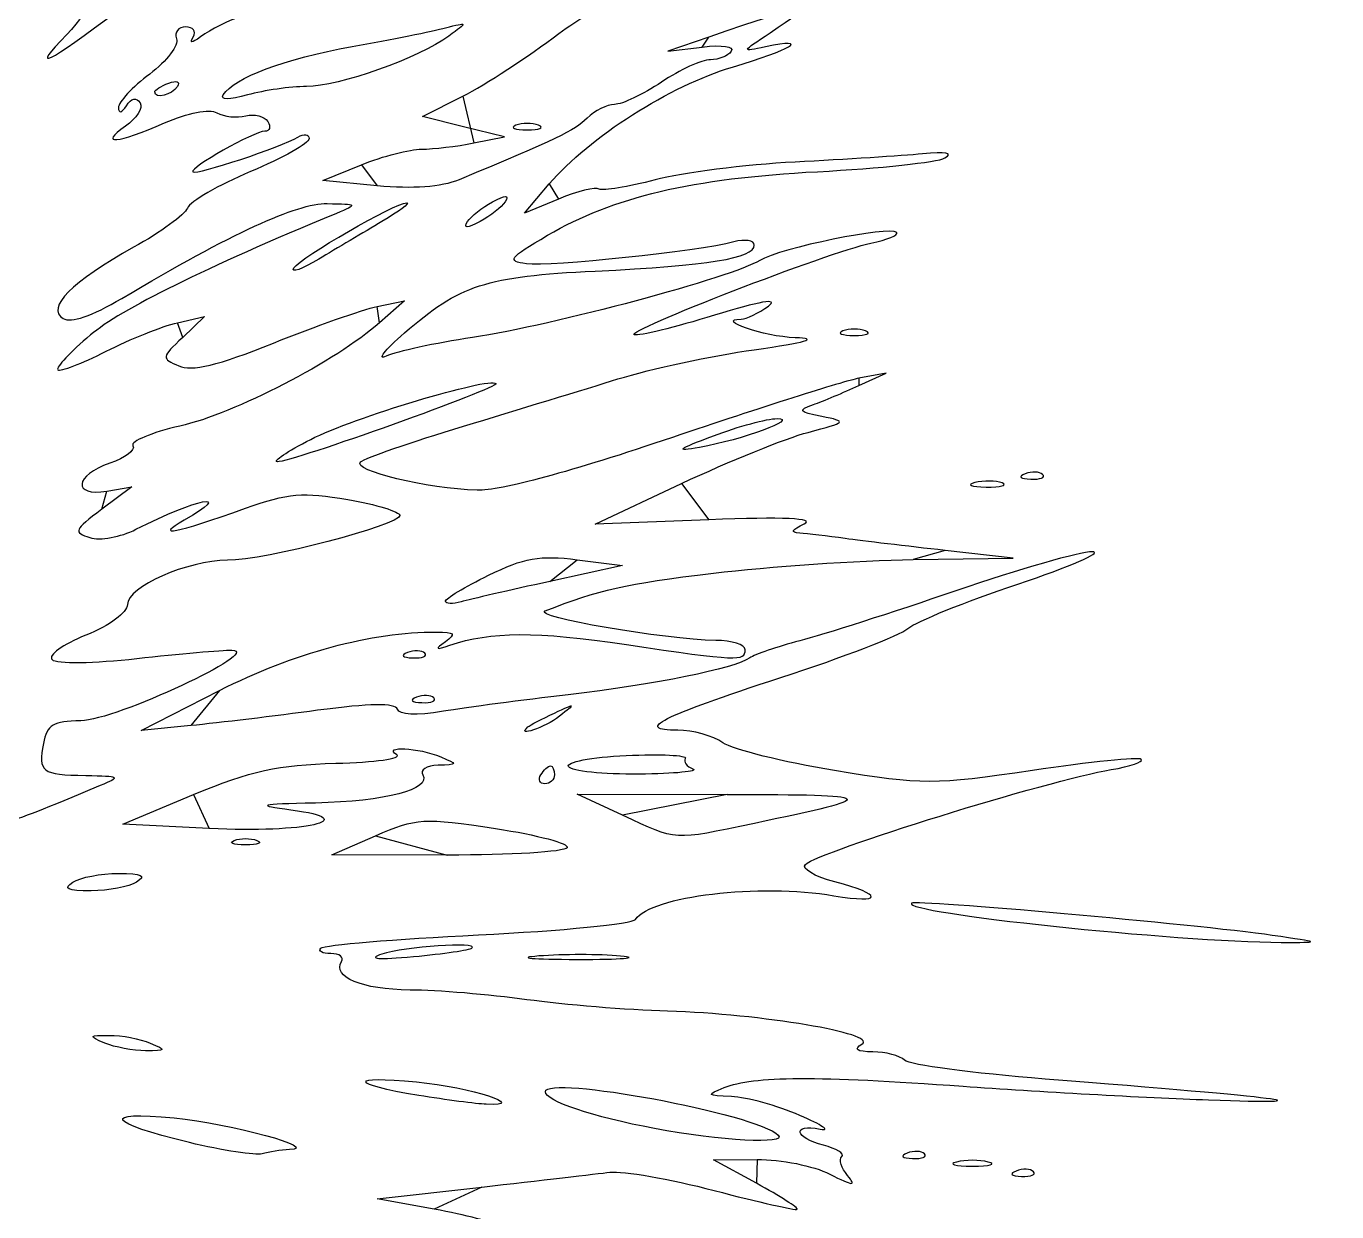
# Model space of a CAD drawing. Extents: x 759 to 1343, y 121 to 552.
# Drawn here: x 1157.6 to 1245.4, y 336.2 to 415.6 of the extents above; entities that cross this region are included whole.
import ezdxf

# ---------------------------------------------------------------- set-up
doc = ezdxf.new("R2010")
doc.units = 0
doc.layers.add('Ebene_1', color=7, linetype='CONTINUOUS')

msp = doc.modelspace()

# ---------------------------------------------------------------- linework, layer by layer
at = {"layer": 'Ebene_1', "color": 7}
for points in [[(1203.34536, 414.912972), (1200.60712, 413.969772), (1202.90256, 414.245844)], [(1166.2308, 411.235996), (1166.2308, 411.235996)], [(1170.82136, 411.043188), (1170.82136, 411.043444)], [(1187.60056, 407.820948), (1189.65424, 408.233108), (1186.91608, 408.9121), (1184.17784, 409.5911), (1186.87816, 410.964132)], [(1191.9396, 409.002516), (1191.9396, 409.002516)], [(1181.13536, 404.955372), (1177.4844, 405.313436), (1180.0828, 406.361108)], [(1193.27584, 404.065436), (1190.98744, 403.124724), (1192.654, 405.073372)], [(1187.18424, 402.556372), (1187.18424, 402.556372)], [(1175.55472, 399.454492), (1175.55472, 399.454492)], [(1181.13536, 396.866308), (1182.96088, 397.2529), (1181.27896, 395.767004)], [(1167.74856, 395.778724), (1169.574, 396.18954), (1168.10712, 394.801508)], [(1213.84528, 395.233084), (1213.84528, 395.233084)], [(1213.38544, 391.5751), (1215.21088, 392.415276), (1213.38544, 392.063412)], [(1176.68536, 387.970276), (1176.68536, 387.970276)], [(1203.65304, 388.210964), (1203.65304, 388.210964)], [(1225.69824, 385.619508), (1225.69824, 385.619564)], [(1163.03272, 384.51178), (1164.70608, 384.79686), (1162.68472, 383.285436)], [(1203.34536, 382.588236), (1195.7392, 382.298668), (1201.51984, 385.013724)], [(1222.98424, 385.051948), (1222.98424, 385.051884)], [(1217.0364, 379.921676), (1223.72984, 380.02526), (1219.16608, 380.531292)], [(1194.52568, 379.90982), (1197.56816, 379.526732), (1192.70016, 378.459492)], [(1185.70256, 377.125372), (1185.70256, 377.12538)], [(1184.32072, 373.646156), (1184.32072, 373.64614)], [(1168.66128, 368.80138), (1165.31456, 368.471732), (1170.58072, 371.155172)], [(1184.92928, 370.652732), (1184.92928, 370.652788)], [(1191.22968, 368.713316), (1191.22968, 368.713316)], [(1193.94816, 366.051068), (1193.94816, 366.051068)], [(1192.09168, 365.501716), (1192.09168, 365.501716)], [(1169.88176, 361.909692), (1164.10104, 362.209028), (1168.83872, 364.180972)], [(1197.56816, 362.794612), (1194.52568, 364.204724), (1204.56576, 364.193444)], [(1197.56816, 362.794628), (1197.56816, 362.794612)], [(1169.88176, 361.909692), (1169.88176, 361.909692)], [(1171.55512, 361.108836), (1171.55512, 361.108836)], [(1185.81872, 360.133204), (1178.0964, 360.152724), (1181.02152, 361.421692), (1181.02152, 361.421692)], [(1160.7544, 358.317668), (1160.7544, 358.317668)], [(1241.07528, 354.750836), (1241.07528, 354.750836)], [(1187.47728, 353.902588), (1187.47728, 353.902588)], [(1197.4344, 353.36698), (1197.4344, 353.367092)], [(1162.88408, 347.541588), (1162.88408, 347.541588)], [(1183.91656, 344.030572), (1183.91656, 344.030572)], [(1199.69784, 341.815364), (1199.69784, 341.815364)], [(1168.5512, 340.8749), (1168.5512, 340.8749)], [(1206.53968, 338.147324), (1203.64992, 339.729796), (1206.57048, 339.744356)], [(1217.78784, 340.12058), (1217.78784, 340.120564)], [(1222.05992, 339.572876), (1222.05992, 339.572876)], [(1225.08968, 338.923172), (1225.08968, 338.923228)], [(1184.9588, 336.413684), (1181.13568, 337.09906), (1188.13336, 337.895108)]]:
    msp.add_lwpolyline(points, close=True, dxfattribs=at)
for points in [[(1193.30416, 415.146636), (1195.80824, 417.034972), (1199.45856, 418.89062), (1204.43736, 420.806308)], [(1161.57072, 417.178524), (1161.79848, 416.954412), (1161.24528, 416.0115), (1160.34128, 415.08318)], [(1173.22784, 416.393396), (1173.63904, 417.047956), (1170.7556, 415.968476), (1169.30512, 414.92482)], [(1207.45264, 415.202484), (1210.5948, 417.274292), (1210.09912, 417.239348), (1203.34536, 414.912972)], [(1160.34128, 415.08318), (1157.84768, 412.522436), (1158.9396, 413.042108), (1163.88256, 416.768604)], [(1168.30408, 415.59066), (1167.8012, 415.59066), (1167.52944, 415.238108), (1167.6984, 414.804908)], [(1168.82192, 414.9421), (1169.0388, 415.298812), (1168.80592, 415.59066), (1168.30408, 415.59066)], [(1179.45952, 414.276052), (1182.05648, 414.746828), (1184.86584, 415.310804), (1185.70256, 415.529332)], [(1185.70256, 415.529332), (1187.21128, 415.923388), (1187.2132, 415.918908), (1185.93832, 414.984076)], [(1207.1484, 414.257092), (1205.49096, 413.901948), (1205.49384, 413.910916), (1207.45264, 415.202484)], [(1167.6984, 414.804908), (1167.86696, 414.372756), (1167.05728, 413.308076), (1165.89912, 412.438956)], [(1169.30512, 414.92482), (1168.68288, 414.477108), (1168.54232, 414.482124), (1168.82192, 414.9421)], [(1185.93832, 414.984076), (1183.91928, 413.503524), (1178.55128, 411.599388), (1176.39648, 411.599388)], [(1186.87816, 410.964132), (1188.36336, 411.719292), (1191.25504, 413.601428), (1193.30416, 415.146636)], [(1202.90256, 414.245844), (1204.25112, 414.408028), (1205.05216, 414.289524), (1204.84424, 413.958708)], [(1204.92824, 412.9015), (1208.84416, 414.057364), (1210.26504, 414.924908), (1207.1484, 414.257092)], [(1170.82136, 411.043444), (1171.54736, 412.199268), (1174.8772, 413.445364), (1179.45952, 414.276052)], [(1204.84424, 413.958708), (1204.64968, 413.648932), (1204.02256, 413.395492), (1203.45064, 413.395492)], [(1192.654, 405.073372), (1195.35008, 408.225756), (1200.74584, 411.667012), (1204.92824, 412.9015)], [(1203.45064, 413.395492), (1202.8788, 413.395492), (1201.40344, 412.721988), (1200.17216, 411.89882)], [(1165.89912, 412.438956), (1164.74096, 411.569828), (1163.79752, 410.553956), (1163.80264, 410.181452)], [(1166.2308, 411.235996), (1166.2308, 411.365404), (1166.65576, 411.631716), (1167.17512, 411.827812)], [(1167.17512, 411.827812), (1167.71664, 412.032252), (1167.96088, 411.931892), (1167.74776, 411.592532)], [(1200.17216, 411.89882), (1198.94088, 411.075644), (1197.52776, 410.40214), (1197.03192, 410.40214)], [(1164.33512, 410.31642), (1164.67264, 410.840572), (1164.99672, 410.908196), (1165.24872, 410.507052)], [(1167.74776, 411.592532), (1167.3904, 411.023668), (1166.2308, 410.751132), (1166.2308, 411.235996)], [(1172.45208, 411.039188), (1171.21016, 410.688772), (1170.59952, 410.690372), (1170.82136, 411.043188)], [(1176.39648, 411.599388), (1175.31896, 411.599388), (1173.544, 411.3473), (1172.45208, 411.039188)], [(1163.80264, 410.181452), (1163.81064, 409.778612), (1164.02392, 409.833308), (1164.33512, 410.31642)], [(1165.24872, 410.507052), (1165.46344, 410.165164), (1165.026, 409.462892), (1164.27664, 408.94646)], [(1166.89616, 409.164764), (1168.466, 409.856244), (1169.87448, 410.128708), (1170.39576, 409.841716)], [(1197.03192, 410.40214), (1196.53608, 410.40214), (1195.70752, 409.986132), (1195.19072, 409.477692)], [(1164.27664, 408.94646), (1162.40672, 407.657844), (1163.72448, 407.76766), (1166.89616, 409.164764)], [(1170.39576, 409.841716), (1170.87552, 409.577548), (1171.74592, 409.48434), (1172.33, 409.634612)], [(1172.33, 409.634612), (1172.914, 409.784876), (1173.57584, 409.615012), (1173.80072, 409.256988)], [(1173.80072, 409.256988), (1174.0256, 408.899036), (1173.9352, 408.606164), (1173.59992, 408.606164)], [(1195.19072, 409.477692), (1194.3488, 408.6493), (1193.10256, 408.050484), (1186.61176, 405.355308)], [(1191.9396, 409.002516), (1191.52128, 409.168596), (1190.83672, 409.168596), (1190.41832, 409.002516)], [(1173.59992, 408.606164), (1172.87296, 408.606164), (1168.52816, 406.142892), (1168.79392, 405.88142)], [(1168.79392, 405.88142), (1169.02216, 405.656884), (1174.76728, 407.560188), (1175.81104, 408.206124)], [(1175.81104, 408.206124), (1176.22944, 408.465012), (1176.57168, 408.421836), (1176.57168, 408.110188)], [(1190.41832, 409.002516), (1190, 408.836444), (1190.34232, 408.700556), (1191.17896, 408.700556)], [(1191.17896, 408.700556), (1192.01568, 408.700556), (1192.35792, 408.836444), (1191.9396, 409.002516)], [(1176.57168, 408.110188), (1176.57168, 407.798532), (1174.808, 406.806076), (1172.6524, 405.904724)], [(1180.0828, 406.361108), (1181.51192, 406.937332), (1183.326, 407.408788), (1184.11408, 407.408788)], [(1184.11408, 407.408788), (1184.90216, 407.408788), (1186.47112, 407.59426), (1187.60056, 407.820948)], [(1209.126, 406.542244), (1205.77928, 406.37186), (1201.55712, 405.835956), (1199.74328, 405.351348)], [(1217.64488, 407.091236), (1216.30624, 406.959676), (1212.47272, 406.712628), (1209.126, 406.542244)], [(1210.62856, 405.899172), (1214.80168, 406.119044), (1218.6352, 406.531028), (1219.14744, 406.814684)], [(1219.14744, 406.814684), (1219.7472, 407.146772), (1219.21224, 407.24526), (1217.64488, 407.091236)], [(1172.6524, 405.904724), (1170.4968, 405.003372), (1168.59216, 403.904476), (1168.41992, 403.46274)], [(1192.5492, 401.6387), (1196.93928, 404.214372), (1202.20552, 405.455388), (1210.62856, 405.899172)], [(1186.61176, 405.355308), (1185.43072, 404.864876), (1183.49752, 404.7237), (1181.13536, 404.955372)], [(1196.00488, 404.738196), (1195.76248, 404.885572), (1194.53448, 404.582828), (1193.27584, 404.065436)], [(1199.74328, 405.351348), (1197.92952, 404.86674), (1196.24728, 404.59082), (1196.00488, 404.738196)], [(1164.02864, 397.40946), (1171.4444, 401.810444), (1175.72152, 403.784572), (1177.78864, 403.760524)], [(1175.55472, 399.454492), (1175.9976, 400.159524), (1182.33528, 403.818132), (1183.1072, 403.81442)], [(1183.1072, 403.81442), (1183.36328, 403.81362), (1182.61448, 403.246028), (1181.44312, 402.554052)], [(1187.18424, 402.556372), (1187.41056, 402.916724), (1188.1612, 403.509284), (1188.85232, 403.873172)], [(1189.69728, 403.879572), (1189.47088, 403.51922), (1188.72024, 402.92666), (1188.0292, 402.562772)], [(1188.85232, 403.873172), (1189.75264, 404.34722), (1189.99216, 404.349044), (1189.69728, 403.879572)], [(1178.39712, 403.105764), (1169.59704, 399.461308), (1163.9576, 396.672804), (1161.92448, 394.960612)], [(1168.41992, 403.46274), (1168.2476, 403.021004), (1166.62688, 401.837956), (1164.81832, 400.833732)], [(1177.78864, 403.760524), (1179.8432, 403.736604), (1179.86472, 403.713564), (1178.39712, 403.105764)], [(1181.44312, 402.554052), (1180.27176, 401.862076), (1178.37496, 400.734028), (1177.22808, 400.047268)], [(1188.0292, 402.562772), (1187.12888, 402.088724), (1186.88936, 402.0869), (1187.18424, 402.556372)], [(1215.92608, 401.815996), (1215.45064, 402.283764), (1208.12928, 400.794252), (1206.75808, 399.95078)], [(1191.12472, 399.728436), (1189.7992, 399.919332), (1189.9396, 400.10762), (1192.5492, 401.6387)], [(1205.01864, 401.19462), (1202.65632, 400.561196), (1192.664, 399.50674), (1191.12472, 399.728436)], [(1206.38776, 400.96806), (1206.38776, 401.294572), (1205.77168, 401.396532), (1205.01864, 401.19462)], [(1214.1896, 401.109844), (1215.3012, 401.344244), (1216.08264, 401.662004), (1215.92608, 401.815996)], [(1164.81832, 400.833732), (1160.67984, 398.53582), (1158.9328, 396.769596), (1160.0976, 396.061292)], [(1195.7392, 399.243028), (1203.32464, 399.609852), (1206.38776, 400.106068), (1206.38776, 400.96806)], [(1198.35088, 394.977964), (1197.66376, 395.2033), (1211.4024, 400.522156), (1214.1896, 401.109844)], [(1177.22808, 400.047268), (1176.08112, 399.360516), (1175.32808, 399.093764), (1175.55472, 399.454492)], [(1206.75808, 399.95078), (1204.928, 398.825084), (1192.91648, 395.604892), (1187.52456, 394.794444)], [(1182.96088, 395.096084), (1186.67064, 398.324908), (1188.40712, 398.88846), (1195.7392, 399.243028)], [(1160.0976, 396.061292), (1160.6244, 395.740972), (1162.02864, 396.222564), (1164.02864, 397.40946)], [(1174.17832, 394.418356), (1177.00072, 395.5521), (1180.13136, 396.653676), (1181.13536, 396.866308)], [(1207.33632, 396.902532), (1208.08128, 397.450252), (1206.7428, 397.221516), (1203.71248, 396.283236)], [(1205.51088, 396.024868), (1205.86528, 396.029668), (1206.68672, 396.42486), (1207.33632, 396.902532)], [(1203.71248, 396.283236), (1201.06968, 395.464948), (1198.65696, 394.877572), (1198.35088, 394.977964)], [(1209.126, 394.778348), (1207.0436, 394.843948), (1203.69368, 395.999012), (1205.51088, 396.024868)], [(1162.97, 393.866932), (1164.59416, 394.692468), (1166.74456, 395.552772), (1167.74856, 395.778724)], [(1181.27896, 395.767004), (1178.4004, 393.223772), (1171.55816, 389.685572), (1167.92168, 388.859796)], [(1181.74384, 393.543076), (1181.07456, 393.2321), (1181.62216, 393.930956), (1182.96088, 395.096084)], [(1212.32408, 395.233084), (1211.90576, 395.067012), (1212.24808, 394.931124), (1213.08464, 394.931124)], [(1213.84528, 395.233084), (1213.42696, 395.399164), (1212.7424, 395.399164), (1212.32408, 395.233084)], [(1213.08464, 394.931124), (1213.92136, 394.931124), (1214.2636, 395.067012), (1213.84528, 395.233084)], [(1161.92448, 394.960612), (1160.57768, 393.826404), (1159.59752, 392.778612), (1159.74632, 392.632188)], [(1168.10712, 394.801508), (1166.6808, 393.451844), (1166.67352, 393.398876), (1167.84344, 392.885236)], [(1167.84344, 392.885236), (1168.7176, 392.501492), (1170.4504, 392.920836), (1174.17832, 394.418356)], [(1187.52456, 394.794444), (1185.01448, 394.417172), (1182.4132, 393.854052), (1181.74384, 393.543076)], [(1206.38776, 393.973964), (1209.898, 394.467844), (1210.77784, 394.726308), (1209.126, 394.778348)], [(1159.74632, 392.632188), (1159.89512, 392.485764), (1161.34576, 393.041404), (1162.97, 393.866932)], [(1197.2604, 392.01678), (1199.43576, 392.692996), (1203.54312, 393.573732), (1206.38776, 393.973964)], [(1189.0828, 391.710444), (1189.36128, 391.436468), (1175.33832, 386.419844), (1174.44544, 386.474028)], [(1176.68536, 387.970276), (1179.49384, 389.409124), (1188.62264, 392.163188), (1189.0828, 391.710444)], [(1186.91608, 388.8533), (1190.43008, 389.917004), (1195.08504, 391.340564), (1197.2604, 392.01678)], [(1213.38544, 392.063412), (1212.38144, 391.869876), (1206.76808, 390.087724), (1200.91136, 388.10306)], [(1210.34296, 390.297076), (1211.01232, 390.537892), (1212.38144, 391.113004), (1213.38544, 391.5751)], [(1210.90256, 389.504276), (1209.334, 389.817668), (1209.26848, 389.9105), (1210.34296, 390.297076)], [(1167.92168, 388.859796), (1166.00888, 388.425436), (1164.59192, 387.834468), (1164.7728, 387.54654)], [(1180.02128, 386.459292), (1180.29936, 386.7123), (1183.402, 387.789604), (1186.91608, 388.8533)], [(1207.91248, 389.359972), (1209.4512, 389.365572), (1205.6068, 387.94058), (1202.71848, 387.435084)], [(1203.65304, 388.210964), (1205.3264, 388.840604), (1207.24312, 389.35766), (1207.91248, 389.359972)], [(1209.98984, 388.439052), (1212.6092, 389.13086), (1212.63296, 389.158548), (1210.90256, 389.504276)], [(1174.44544, 386.474028), (1174.1108, 386.494348), (1175.11872, 387.167652), (1176.68536, 387.970276)], [(1200.91136, 388.10306), (1194.15776, 385.814484), (1189.37248, 384.519972), (1187.8288, 384.564004)], [(1202.71848, 387.435084), (1201.03112, 387.139764), (1201.21752, 387.294548), (1203.65304, 388.210964)], [(1201.51984, 385.013724), (1204.6992, 386.507004), (1208.51072, 388.048404), (1209.98984, 388.439052)], [(1164.7728, 387.54654), (1164.9536, 387.258612), (1164.2596, 386.734244), (1163.23048, 386.381284)], [(1163.23048, 386.381284), (1160.84992, 385.564804), (1160.6964, 384.113748), (1163.03272, 384.51178)], [(1187.8288, 384.564004), (1184.4968, 384.659044), (1179.402, 385.89582), (1180.02128, 386.459292)], [(1224.53192, 385.666764), (1224.04648, 385.47566), (1224.19072, 385.333796), (1224.8996, 385.305068)], [(1225.69824, 385.619564), (1225.496, 385.818492), (1224.9712, 385.839756), (1224.53192, 385.666764)], [(1224.8996, 385.305068), (1225.54104, 385.279068), (1225.9004, 385.420572), (1225.69824, 385.619508)], [(1164.97576, 381.947732), (1169.10152, 384.046804), (1171.68496, 384.527596), (1168.20488, 382.548684)], [(1172.31224, 383.353028), (1175.16696, 384.370724), (1176.17328, 384.457676), (1179.15776, 383.94454)], [(1221.1588, 385.074124), (1220.56672, 384.92234), (1220.90376, 384.788164), (1221.90784, 384.775964)], [(1222.98424, 385.051884), (1222.57232, 385.215868), (1221.7508, 385.225852), (1221.1588, 385.074124)], [(1221.90784, 384.775964), (1222.91184, 384.763724), (1223.39624, 384.887948), (1222.98424, 385.051948)], [(1179.15776, 383.94454), (1181.08216, 383.613684), (1182.65664, 383.129868), (1182.65664, 382.869396)], [(1162.68472, 383.285436), (1160.8212, 381.892084), (1160.75944, 381.743996), (1161.89368, 381.389812)], [(1168.20488, 382.548684), (1166.16232, 381.387148), (1167.57232, 381.663292), (1172.31224, 383.353028)], [(1182.65664, 382.869396), (1182.65664, 382.218316), (1173.61336, 379.869956), (1171.10616, 379.869956)], [(1209.73448, 382.31394), (1210.5344, 382.684532), (1208.34456, 382.778548), (1203.34536, 382.588236)], [(1161.89368, 381.389812), (1162.57616, 381.176676), (1163.94856, 381.425172), (1164.97576, 381.947732)], [(1209.43024, 381.685404), (1208.79224, 381.730604), (1208.88384, 381.919812), (1209.73448, 382.31394)], [(1212.47272, 381.32902), (1211.30136, 381.489452), (1209.93224, 381.64982), (1209.43024, 381.685404)], [(1219.16608, 380.531292), (1216.65608, 380.809604), (1213.64408, 381.168588), (1212.47272, 381.32902)], [(1188.59288, 378.87394), (1190.96104, 380.036572), (1192.03288, 380.2237), (1194.52568, 379.90982)], [(1229.01344, 380.441652), (1228.238, 380.456532), (1224.13072, 379.279292), (1219.886, 377.825716)], [(1224.03408, 378.276716), (1227.54808, 379.452612), (1229.7888, 380.426836), (1229.01344, 380.441652)], [(1171.10616, 379.869956), (1168.432, 379.869956), (1164.40248, 378.09214), (1164.3996, 376.911052)], [(1203.6496, 379.01174), (1207.33096, 379.455228), (1213.35504, 379.864708), (1217.0364, 379.921676)], [(1185.70256, 377.12538), (1185.70256, 377.306652), (1187.0032, 378.093508), (1188.59288, 378.87394)], [(1192.70016, 378.459492), (1190.0228, 377.872508), (1187.35304, 377.258044), (1186.76744, 377.094012)], [(1192.39248, 376.47794), (1195.98744, 377.908068), (1197.71384, 378.29666), (1203.6496, 379.01174)], [(1219.886, 377.825716), (1215.64136, 376.372132), (1210.93624, 374.864084), (1209.43024, 374.474484)], [(1216.67976, 375.306332), (1217.21056, 375.76414), (1220.52, 377.100812), (1224.03408, 378.276716)], [(1164.3996, 376.911052), (1164.3996, 376.368156), (1163.23616, 375.50874), (1161.61792, 374.85394)], [(1186.76744, 377.094012), (1186.18176, 376.929988), (1185.70256, 376.9441), (1185.70256, 377.125372)], [(1203.80168, 374.507244), (1200.38816, 374.551004), (1191.43576, 376.097356), (1192.39248, 376.47794)], [(1161.61792, 374.85394), (1160.08536, 374.233812), (1159.07128, 373.5003), (1159.35728, 373.218868)], [(1170.58072, 371.155172), (1175.49752, 373.66058), (1180.76288, 375.08006), (1185.09056, 375.066844)], [(1185.09056, 375.066844), (1186.33768, 375.063644), (1186.44736, 374.945812), (1185.69904, 374.41622)], [(1186.00328, 374.185044), (1188.73416, 375.115844), (1191.79688, 375.12738), (1197.82392, 374.229604)], [(1208.16088, 372.017412), (1212.31544, 373.368508), (1216.14896, 374.848524), (1216.67976, 375.306332)], [(1185.69904, 374.41622), (1184.96408, 373.896044), (1185.02328, 373.85102), (1186.00328, 374.185044)], [(1197.82392, 374.229604), (1205.28744, 373.117812), (1205.77928, 373.096396), (1205.77928, 373.883212)], [(1205.77928, 373.883212), (1205.77928, 374.212476), (1204.88936, 374.4933), (1203.80168, 374.507244)], [(1209.43024, 374.474484), (1207.92424, 374.084892), (1206.41824, 373.573748), (1206.08352, 373.338612)], [(1159.35728, 373.218868), (1159.64336, 372.937428), (1162.18784, 372.969924), (1165.02928, 373.291348)], [(1171.39952, 373.849116), (1173.58304, 373.804076), (1163.62552, 369.155004), (1161.27816, 369.123548)], [(1165.02928, 373.291348), (1167.8636, 373.611916), (1170.73016, 373.862916), (1171.39952, 373.849116)], [(1183.15448, 373.69342), (1182.66904, 373.502308), (1182.81328, 373.360444), (1183.52208, 373.331724)], [(1184.32072, 373.64614), (1184.11856, 373.845076), (1183.59376, 373.86634), (1183.15448, 373.69342)], [(1183.52208, 373.331724), (1184.1636, 373.305724), (1184.52296, 373.447228), (1184.32072, 373.646156)], [(1206.08352, 373.338612), (1205.06544, 372.623292), (1199.69248, 371.530292), (1193.91368, 370.862948)], [(1201.26272, 368.495172), (1198.3264, 368.495172), (1200.07392, 369.387468), (1208.16088, 372.017412)], [(1183.76296, 370.699988), (1183.2776, 370.508884), (1183.42176, 370.36702), (1184.13064, 370.3383)], [(1184.92928, 370.652788), (1184.72704, 370.851716), (1184.20224, 370.87298), (1183.76296, 370.699988)], [(1184.13064, 370.3383), (1184.77208, 370.3123), (1185.13144, 370.453796), (1184.92928, 370.652732)], [(1193.91368, 370.862948), (1190.90168, 370.515108), (1187.14456, 370.01866), (1185.56456, 369.759724)], [(1177.14184, 369.824156), (1174.31824, 369.442932), (1170.502, 368.982692), (1168.66128, 368.80138)], [(1182.48384, 369.903116), (1182.34296, 370.318932), (1180.6176, 370.293436), (1177.14184, 369.824156)], [(1185.56456, 369.759724), (1183.72072, 369.457548), (1182.61736, 369.5089), (1182.48384, 369.903116)], [(1191.22968, 368.713316), (1191.36912, 368.833356), (1192.16776, 369.252316), (1193.00448, 369.644348)], [(1193.00448, 369.644348), (1194.4388, 370.316444), (1194.45824, 370.30398), (1193.34448, 369.426108)], [(1161.27816, 369.123548), (1159.4196, 369.098668), (1159.02136, 368.857636), (1158.7792, 367.611308)], [(1193.34448, 369.426108), (1192.3752, 368.662052), (1190.39464, 367.994516), (1191.22968, 368.713316)], [(1204.29176, 367.656348), (1203.62232, 368.117708), (1202.25928, 368.495172), (1201.26272, 368.495172)], [(1158.7792, 367.611308), (1158.40584, 365.689708), (1158.64296, 365.509804), (1161.61296, 365.461372)], [(1182.43968, 366.839564), (1181.47192, 367.454372), (1183.88256, 367.339892), (1185.39832, 366.69906)], [(1197.81136, 366.799412), (1200.12592, 366.908852), (1201.90624, 366.819332), (1201.76768, 366.600524)], [(1211.76632, 365.788132), (1208.32472, 366.354308), (1204.9612, 367.195004), (1204.29176, 367.656348)], [(1168.83872, 364.180972), (1172.66384, 365.773108), (1174.49664, 366.176684), (1178.35424, 366.276324)], [(1178.35424, 366.276324), (1180.98208, 366.344164), (1182.82048, 366.597652), (1182.43968, 366.839564)], [(1185.21024, 366.142468), (1184.43456, 366.119268), (1183.974, 365.831724), (1184.182, 365.500596)], [(1185.39832, 366.69906), (1186.548, 366.212996), (1186.5376, 366.18222), (1185.21024, 366.142468)], [(1192.09168, 365.501716), (1192.29856, 365.830988), (1192.58856, 366.100388), (1192.73608, 366.100388)], [(1192.73608, 366.100388), (1192.88368, 366.100388), (1193.00448, 365.830988), (1193.00448, 365.501716)], [(1193.94816, 366.051068), (1193.7556, 366.357676), (1195.46264, 366.688356), (1197.81136, 366.799412)], [(1198.66888, 365.548988), (1196.26232, 365.522988), (1194.138, 365.748932), (1193.94816, 366.051068)], [(1201.76768, 366.600524), (1201.62912, 366.3817), (1201.85976, 366.066212), (1202.28016, 365.899452)], [(1232.30776, 366.541188), (1232.14176, 366.704556), (1228.85984, 366.370324), (1225.01472, 365.798452)], [(1230.29944, 365.853268), (1231.57008, 366.06826), (1232.47384, 366.377828), (1232.30776, 366.541188)], [(1161.61296, 365.461372), (1163.93176, 365.423532), (1163.99608, 365.378172), (1162.5764, 364.781324)], [(1184.182, 365.500596), (1184.79296, 364.528068), (1181.68072, 363.71222), (1176.99192, 363.615796)], [(1192.36, 364.903052), (1192.0056, 364.903052), (1191.88488, 365.172452), (1192.09168, 365.501716)], [(1193.00448, 365.501716), (1193.00448, 365.172452), (1192.71448, 364.903052), (1192.36, 364.903052)], [(1202.28016, 365.899452), (1202.70056, 365.732684), (1201.07552, 365.57498), (1198.66888, 365.548988)], [(1209.8092, 359.501268), (1210.76368, 360.391308), (1226.0796, 365.139244), (1230.29944, 365.853268)], [(1225.01472, 365.798452), (1218.39312, 364.813644), (1217.69288, 364.8131), (1211.76632, 365.788132)], [(1162.5764, 364.781324), (1158.80856, 363.19734), (1157.3128, 362.614636), (1156.06616, 362.245148)], [(1176.99192, 363.615796), (1173.15552, 363.536916), (1172.95536, 363.481396), (1175.35816, 363.162788)], [(1204.56576, 364.193444), (1214.89256, 364.181844), (1215.00672, 364.060468), (1206.39128, 362.253084)], [(1175.35816, 363.162788), (1180.33088, 362.503412), (1176.28664, 361.578036), (1169.88176, 361.909692)], [(1181.02152, 361.421692), (1183.78704, 362.621388), (1184.22584, 362.647924), (1189.06152, 361.907812)], [(1206.39128, 362.253084), (1200.85872, 361.092436), (1201.29912, 361.065396), (1197.56816, 362.794628)], [(1189.06152, 361.907812), (1191.87472, 361.477252), (1194.03344, 360.897436), (1193.85872, 360.619332)], [(1172.31568, 360.806876), (1171.47904, 360.806876), (1171.1368, 360.942764), (1171.55512, 361.108836)], [(1171.55512, 361.108836), (1171.97344, 361.274916), (1172.658, 361.274916), (1173.07632, 361.108836)], [(1173.07632, 361.108836), (1173.49464, 360.942764), (1173.15232, 360.806876), (1172.31568, 360.806876)], [(1193.85872, 360.619332), (1193.68408, 360.34122), (1190.06608, 360.122468), (1185.81872, 360.133204)], [(1211.7868, 358.338228), (1210.40552, 358.704156), (1209.5156, 359.227524), (1209.8092, 359.501268)], [(1161.97136, 357.737332), (1160.37432, 357.737332), (1160.06992, 357.882492), (1160.7544, 358.317668)], [(1160.7544, 358.317668), (1161.2564, 358.636852), (1162.62552, 358.898004), (1163.7968, 358.898004)], [(1165.01384, 358.317668), (1164.51184, 357.998484), (1163.14272, 357.737332), (1161.97136, 357.737332)], [(1163.7968, 358.898004), (1165.39384, 358.898004), (1165.69824, 358.752844), (1165.01384, 358.317668)], [(1198.42944, 355.816644), (1199.47216, 357.389068), (1206.73416, 358.259724), (1211.7124, 357.40918)], [(1211.7124, 357.40918), (1215.02128, 356.84386), (1215.07152, 357.46806), (1211.7868, 358.338228)], [(1216.92088, 356.903492), (1216.26768, 356.260812), (1234.65584, 354.316524), (1241.68376, 354.28518)], [(1241.07528, 354.750836), (1235.88032, 355.492628), (1217.1808, 357.159148), (1216.92088, 356.903492)], [(1187.9088, 354.782036), (1193.50128, 355.058724), (1198.2356, 355.5243), (1198.42944, 355.816644)], [(1177.35912, 353.90366), (1177.56896, 354.110084), (1182.31632, 354.505348), (1187.9088, 354.782036)], [(1241.68376, 354.28518), (1244.40208, 354.27302), (1244.39768, 354.27646), (1241.07528, 354.750836)], [(1178.02776, 353.528348), (1177.45016, 353.528348), (1177.14936, 353.697244), (1177.35912, 353.90366)], [(1187.47728, 353.902588), (1187.9696, 354.33826), (1182.94368, 354.000684), (1181.44312, 353.497292)], [(1183.5728, 353.33258), (1185.58088, 353.522676), (1187.33784, 353.77918), (1187.47728, 353.902588)], [(1178.74432, 352.997516), (1178.92776, 353.289476), (1178.60528, 353.528348), (1178.02776, 353.528348)], [(1183.3388, 351.092428), (1180.1172, 351.115228), (1178.09, 351.955836), (1178.74432, 352.997516)], [(1181.44312, 353.497292), (1180.4576, 353.166684), (1181.20768, 353.108676), (1183.5728, 353.33258)], [(1191.95792, 353.370292), (1190.35816, 353.246572), (1191.5136, 353.143836), (1194.52568, 353.14202)], [(1197.4344, 353.367092), (1196.02208, 353.492652), (1193.55776, 353.494148), (1191.95792, 353.370292)], [(1194.52568, 353.14202), (1197.53768, 353.14042), (1198.84664, 353.241428), (1197.4344, 353.36698)], [(1191.14744, 350.443364), (1188.65304, 350.787604), (1185.13912, 351.079684), (1183.3388, 351.092428)], [(1200.57904, 349.673564), (1197.88608, 349.752684), (1193.64184, 350.099124), (1191.14744, 350.443364)], [(1213.5936, 347.470356), (1214.7028, 348.162044), (1206.8656, 349.488796), (1200.57904, 349.673564)], [(1162.88408, 347.541588), (1161.7748, 348.01058), (1161.80168, 348.056108), (1163.18832, 348.056108)], [(1163.18832, 348.056108), (1164.02504, 348.056108), (1165.2572, 347.824572), (1165.92656, 347.541588)], [(1165.62232, 347.027076), (1164.7856, 347.027076), (1163.55344, 347.258604), (1162.88408, 347.541588)], [(1165.92656, 347.541588), (1167.03584, 347.072596), (1167.00896, 347.027076), (1165.62232, 347.027076)], [(1214.32896, 346.95214), (1213.24024, 346.95854), (1213.02088, 347.113196), (1213.5936, 347.470356)], [(1216.45864, 346.385524), (1216.14072, 346.692124), (1215.18232, 346.947092), (1214.32896, 346.95214)], [(1225.85984, 345.131404), (1221.00712, 345.51458), (1216.77656, 346.078924), (1216.45864, 346.385524)], [(1183.91656, 344.030572), (1179.26016, 344.79046), (1179.16384, 345.389068), (1183.77088, 344.935812)], [(1192.39592, 344.277332), (1192.39592, 345.432084), (1206.54592, 342.799628), (1207.99328, 341.375596)], [(1204.37824, 344.555188), (1206.35544, 345.33862), (1210.52832, 345.362524), (1220.38344, 344.646868)], [(1236.81272, 343.736348), (1245.40072, 343.4317), (1242.16248, 343.844148), (1225.85984, 345.131404)], [(1183.77088, 344.935812), (1187.44552, 344.5743), (1191.37728, 343.31414), (1188.44072, 343.439084)], [(1199.69784, 341.815364), (1195.57856, 342.590612), (1192.39592, 343.663676), (1192.39592, 344.277332)], [(1204.86688, 343.954108), (1203.18704, 344.019788), (1203.148, 344.067764), (1204.37824, 344.555188)], [(1220.38344, 344.646868), (1225.23616, 344.294484), (1232.62936, 343.88474), (1236.81272, 343.736348)], [(1188.44072, 343.439084), (1187.77144, 343.467564), (1185.73552, 343.733732), (1183.91656, 344.030572)], [(1209.43056, 342.696908), (1207.92456, 343.3491), (1205.87088, 343.914844), (1204.86688, 343.954108)], [(1168.5512, 340.8749), (1163.03608, 342.202332), (1162.54152, 343.008012), (1167.53872, 342.524244)], [(1167.53872, 342.524244), (1171.37504, 342.15286), (1177.41688, 340.489532), (1175.25584, 340.399724)], [(1210.79968, 341.7763), (1211.55272, 341.630444), (1210.93656, 342.044708), (1209.43056, 342.696908)], [(1207.99328, 341.375596), (1208.6392, 340.740148), (1204.1452, 340.978388), (1199.69784, 341.815364)], [(1211.0236, 340.692692), (1209.08176, 341.172204), (1208.88008, 342.14814), (1210.79968, 341.7763)], [(1173.43032, 340.126556), (1172.98464, 339.999516), (1170.78896, 340.336268), (1168.5512, 340.8749)], [(1212.24584, 339.934532), (1212.44976, 340.135164), (1211.89976, 340.47634), (1211.0236, 340.692692)], [(1175.25584, 340.399724), (1174.69752, 340.376524), (1173.87608, 340.253596), (1173.43032, 340.126556)], [(1206.57048, 339.744356), (1208.17672, 339.752356), (1210.36736, 339.313188), (1211.4384, 338.768396)], [(1212.6304, 338.673812), (1212.21496, 339.16658), (1212.04192, 339.7339), (1212.24584, 339.934532)], [(1216.62152, 340.167844), (1216.13616, 339.976732), (1216.28032, 339.834876), (1216.9892, 339.806148)], [(1217.78784, 340.120564), (1217.5856, 340.3195), (1217.0608, 340.340764), (1216.62152, 340.167844)], [(1216.9892, 339.806148), (1217.63064, 339.780148), (1217.99, 339.921652), (1217.78784, 340.12058)], [(1222.05992, 339.572876), (1221.47424, 339.723452), (1220.51592, 339.723452), (1219.93024, 339.572876)], [(1188.13336, 337.895108), (1191.98208, 338.33294), (1195.84624, 338.779196), (1196.72032, 338.886804)], [(1196.72032, 338.886804), (1197.59448, 338.994412), (1200.73896, 338.4445), (1203.70808, 337.664788)], [(1219.93024, 339.572876), (1219.34456, 339.422292), (1219.82376, 339.299084), (1220.99504, 339.299084)], [(1220.99504, 339.299084), (1222.1664, 339.299084), (1222.6456, 339.422292), (1222.05992, 339.572876)], [(1223.92344, 338.970428), (1223.438, 338.779316), (1223.58224, 338.63746), (1224.29104, 338.608732)], [(1225.08968, 338.923228), (1224.88752, 339.122156), (1224.36272, 339.14342), (1223.92344, 338.970428)], [(1224.29104, 338.608732), (1224.93248, 338.582732), (1225.29192, 338.724236), (1225.08968, 338.923172)], [(1209.26792, 336.405996), (1209.35672, 336.493372), (1208.12904, 337.276972), (1206.53968, 338.147324)], [(1211.4384, 338.768396), (1213.03024, 337.958724), (1213.24784, 337.94146), (1212.6304, 338.673812)], [(1203.70808, 337.664788), (1206.6772, 336.885076), (1209.17912, 336.31862), (1209.26792, 336.405996)], [(1189.21832, 335.269508), (1188.97832, 335.521836), (1187.0616, 336.036716), (1184.9588, 336.413684)]]:
    msp.add_open_spline(points, degree=3, dxfattribs=at)

doc.saveas('drawing.dxf')
